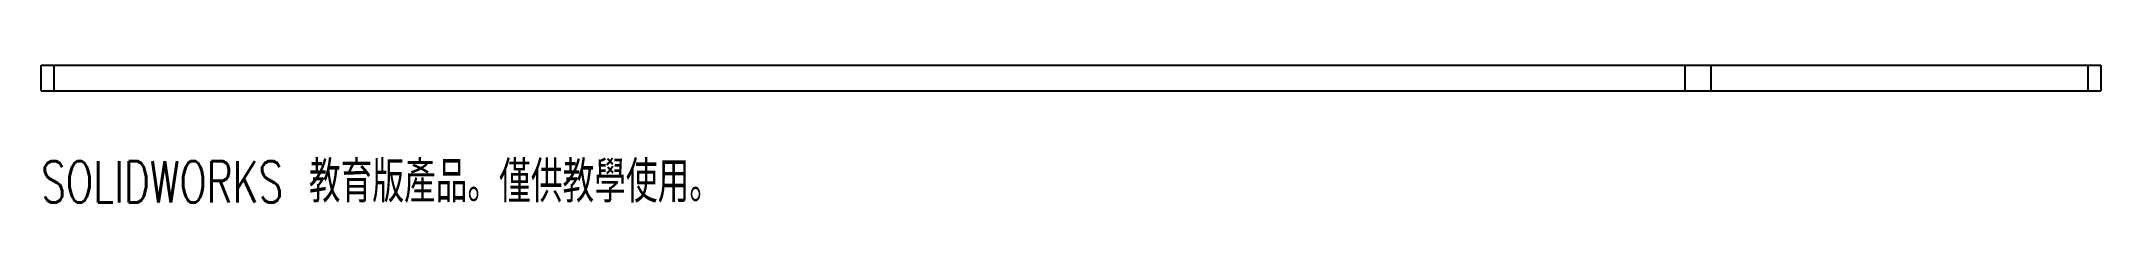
# Paper-space layout '_左視' of a CAD drawing. Header units: millimetres. Extents: x -145 to 96, y -16 to 0.
import ezdxf

# ---------------------------------------------------------------- set-up
doc = ezdxf.new("R2010")
doc.units = ezdxf.units.MM
doc.styles.add('SLDTEXTSTYLE0', font='TXT', dxfattribs={"width": 0.7, "bigfont": 'bigfont'})

psp = doc.layouts.new('_左視')

# ---------------------------------------------------------------- linework, layer by layer
at = {"color": 7, "linetype": 'Continuous', "lineweight": 25}
for p, q in [((-145.45, 0), (96.38, 0)), ((-145.45, -3), (-145.45, 0)), ((-143.95, 0), (-143.95, -3)), ((47.57, -3), (47.57, 0)), ((50.57, 0), (50.57, -3)), ((94.88, -3), (94.88, 0)), ((96.38, 0), (96.38, -3)), ((-145.45, -3), (96.38, -3))]:
    psp.add_line(p, q, dxfattribs=at)

# ---------------------------------------------------------------- texts
at = {"color": 7, "linetype": 'Continuous', "insert": (-145.45, -11.27), "char_height": 4.8336, "attachment_point": 1, "style": 'SLDTEXTSTYLE0'}
psp.add_mtext('SOLIDWORKS 教育版產品。僅供教學使用。', dxfattribs=at)

doc.saveas('drawing.dxf')
